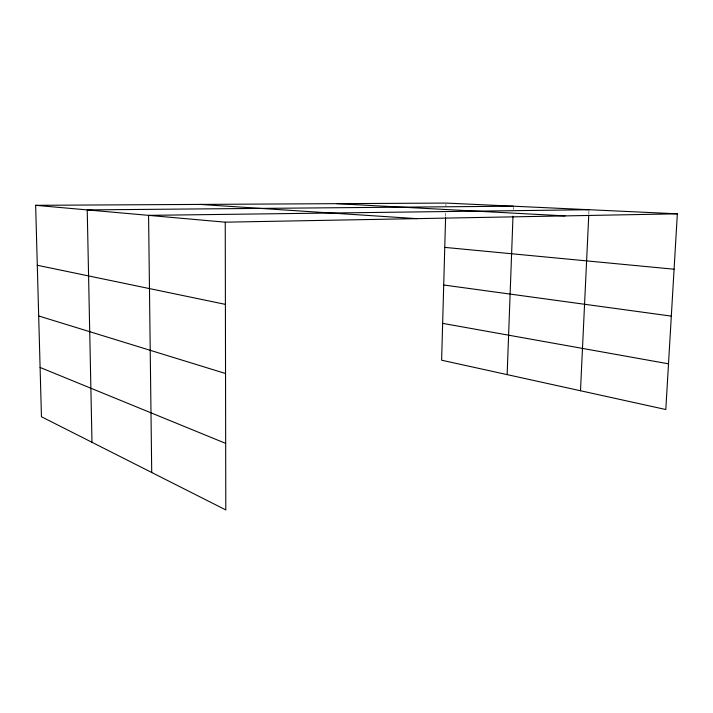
<?xml version="1.0" encoding="UTF-8"?>
<svg xmlns="http://www.w3.org/2000/svg" width="713" height="713" viewBox="0 0 713 713"><rect width="100%" height="100%" fill="white"/><g stroke="black" fill="none" stroke-linecap="round" stroke-linejoin="round"><path stroke-width="0.53" stroke-dasharray="3.56 2.67" d="M445.616 216.369L445.705 213.044M445.892 206.396L445.955 204.185M513.235 209.524L513.315 207.305M588.804 214.167L588.965 210.825"/><path stroke-width="1.07" d="M445.589 217.474L441.623 360.208L665.808 409.52L677.35 213.82L445.981 203.071L35.65 205.317L41.452 416.757L225.798 509.929L225.246 222.18L35.65 205.317M507.148 374.628L512.995 216.155M580.489 390.76L588.751 215.281M225.246 222.18L677.35 213.82M589.009 209.72L148.571 215.362L151.717 472.487M513.36 206.2L87.227 209.898L91.986 442.301M336.661 203.668L565.088 215.896M199.979 204.417L416.677 218.641M444.752 247.384L674.079 269.211M443.709 285.004L671.316 316.117M442.639 323.363L668.5 363.817M37.29 265.263L225.406 304.38M38.68 315.957L225.54 373.514M40.097 367.453L225.673 443.379"/></g></svg>
